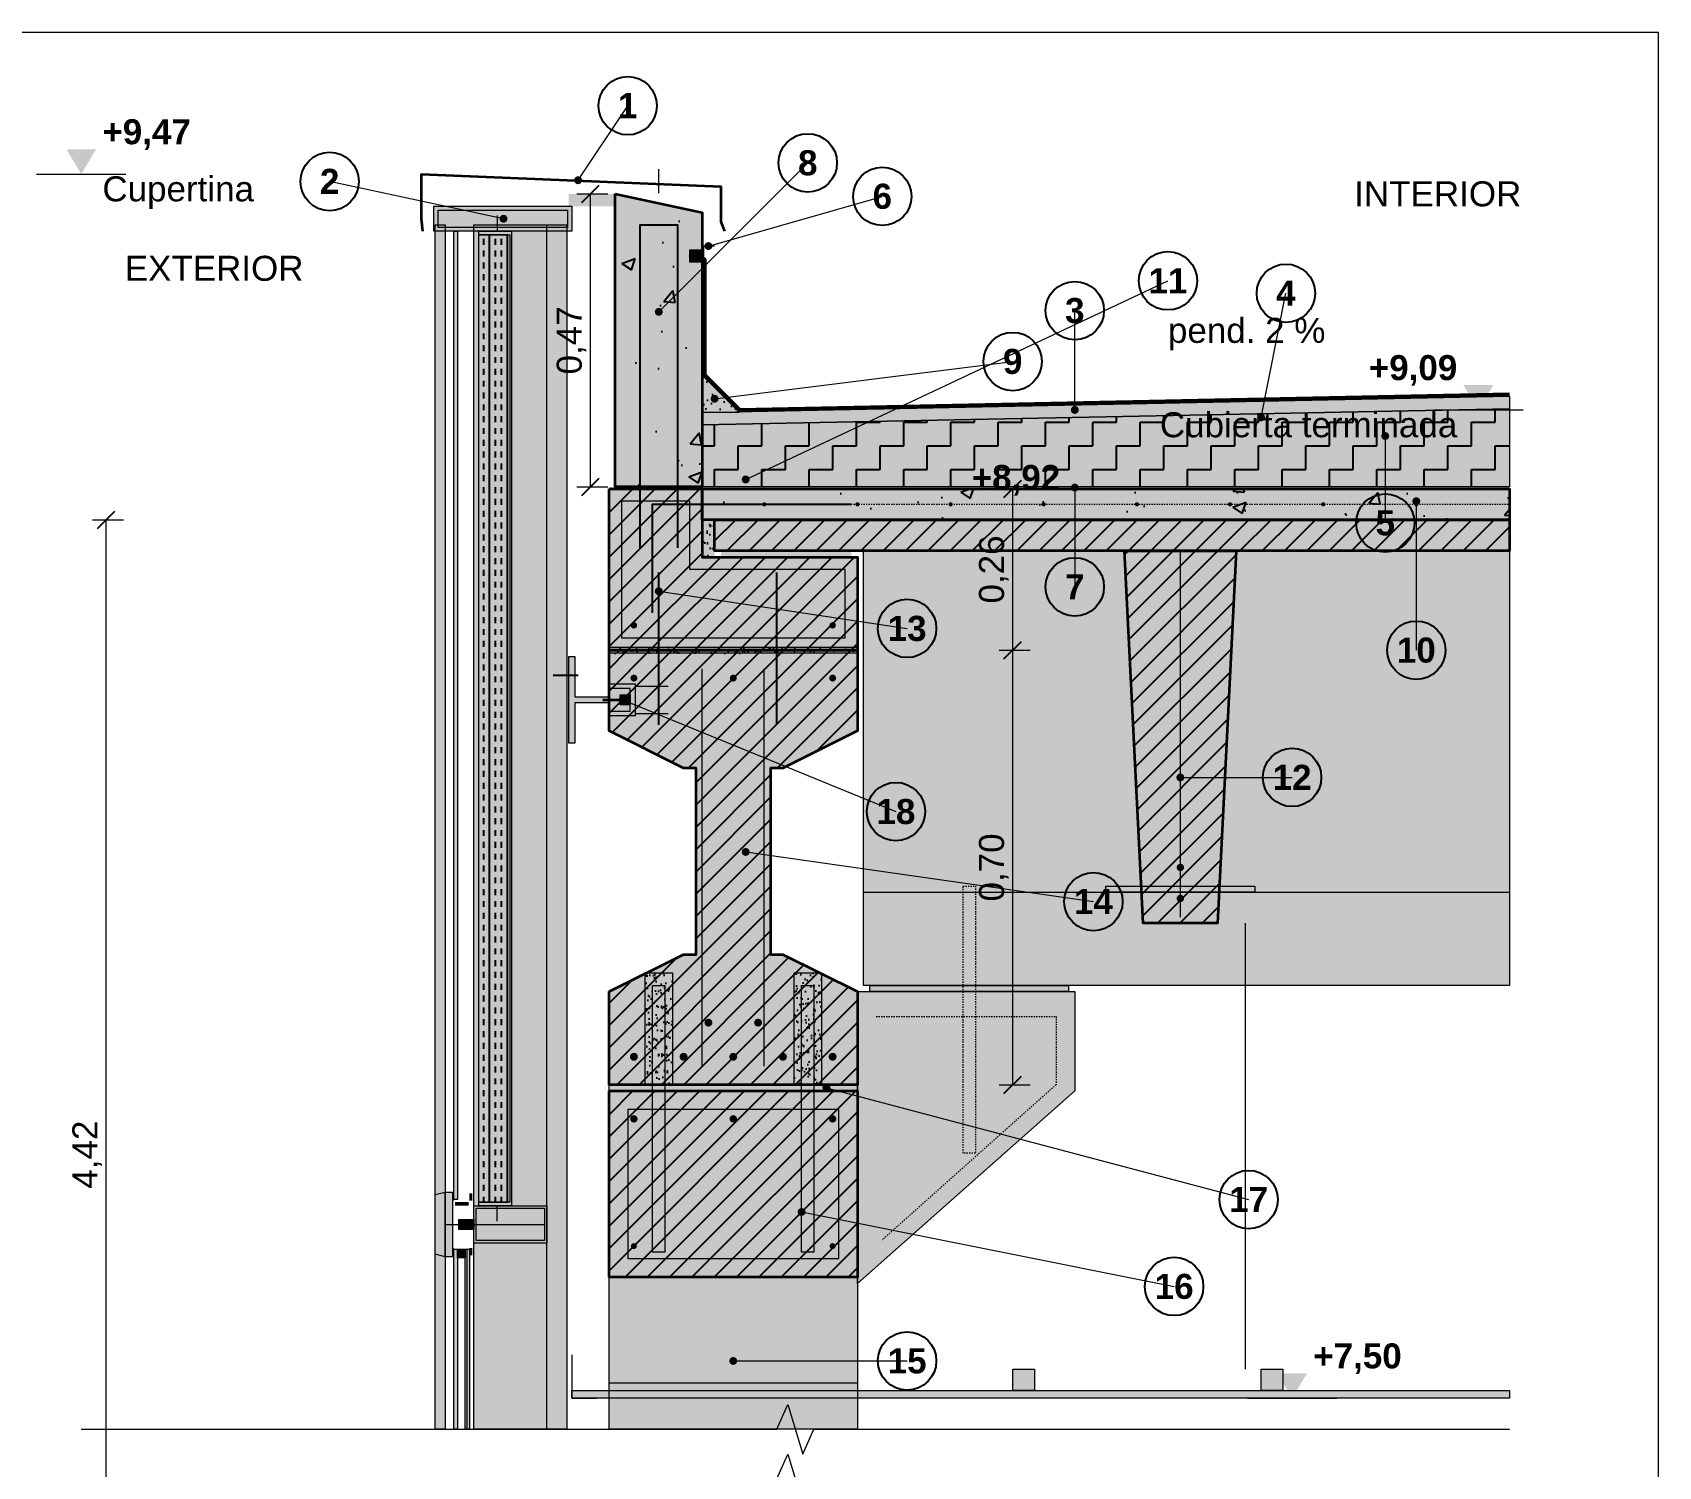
# Model space of a CAD drawing. Header units: millimetres. Extents: x 0 to 323, y 0 to 420.
# Drawn here: x 166.1 to 297, y 304.5 to 420 of the extents above; entities that cross this region are included whole.
import ezdxf
from ezdxf.enums import TextEntityAlignment as Align

# ---------------------------------------------------------------- set-up
doc = ezdxf.new("R2010")
doc.units = ezdxf.units.MM
doc.linetypes.add('DASHED', pattern=[1.524, 1.27, -0.254])
for name, color, linetype in [('0-MARCO-A3', 7, 'Continuous'), ('1-CORTE-ARMADURAS', 14, 'Continuous'), ('1-CORTE-CONTORNOS', 7, 'Continuous'), ('1-CORTE-OCULTO', 8, 'Continuous'), ('1-CORTE-RAYADOS', 8, 'Continuous'), ('1-CORTE-RELLENOS', 9, 'Continuous'), ('1-CORTE-VISTA', 8, 'Continuous'), ('3-COTAS-NIVELES', 7, 'Continuous'), ('3-TEXTOS', 7, 'Continuous')]:
    doc.layers.add(name, color=color, linetype=linetype)
doc.styles.add('ARIAL', font='arial.ttf')
doc.styles.add('ARIAL-NEGRITA', font='arialbd.ttf')

msp = doc.modelspace()

# ---------------------------------------------------------------- hatches: boundary and pattern name
at = {"layer": '1-CORTE-ARMADURAS', "true_color": 0x7a1f1f}
h = msp.add_hatch(color=26, dxfattribs=at)
h.dxf.hatch_style = 1
edge = h.paths.add_edge_path()
edge.add_arc((225, 382), 0.17, 0, 360)
h = msp.add_hatch(color=26, dxfattribs=at)
h.dxf.hatch_style = 1
edge = h.paths.add_edge_path()
edge.add_arc((232.5, 382), 0.17, 0, 360)
h = msp.add_hatch(color=26, dxfattribs=at)
h.dxf.hatch_style = 1
edge = h.paths.add_edge_path()
edge.add_arc((240, 382), 0.17, 0, 360)
h = msp.add_hatch(color=26, dxfattribs=at)
h.dxf.hatch_style = 1
edge = h.paths.add_edge_path()
edge.add_arc((247.5, 382), 0.17, 0, 360)
h = msp.add_hatch(color=26, dxfattribs=at)
h.dxf.hatch_style = 1
edge = h.paths.add_edge_path()
edge.add_arc((255, 382), 0.17, 0, 360)
h = msp.add_hatch(color=26, dxfattribs=at)
h.dxf.hatch_style = 1
edge = h.paths.add_edge_path()
edge.add_arc((262.5, 382), 0.17, 0, 360)
h = msp.add_hatch(color=26, dxfattribs=at)
h.dxf.hatch_style = 1
edge = h.paths.add_edge_path()
edge.add_arc((270, 382), 0.17, 0, 360)
h = msp.add_hatch(color=26, dxfattribs=at)
h.dxf.hatch_style = 1
edge = h.paths.add_edge_path()
edge.add_arc((277.5, 382), 0.17, 0, 360)
h = msp.add_hatch(color=26, dxfattribs=at)
h.dxf.hatch_style = 1
edge = h.paths.add_edge_path()
edge.add_arc((214.5, 372.25), 0.26, 0, 360)
h = msp.add_hatch(color=26, dxfattribs=at)
h.dxf.hatch_style = 1
edge = h.paths.add_edge_path()
edge.add_arc((230.5, 372.25), 0.26, 0, 360)
h = msp.add_hatch(color=26, dxfattribs=at)
h.dxf.hatch_style = 1
edge = h.paths.add_edge_path()
edge.add_arc((214.5, 368), 0.28, 0, 360)
h = msp.add_hatch(color=26, dxfattribs=at)
h.dxf.hatch_style = 1
edge = h.paths.add_edge_path()
edge.add_arc((222.5, 368), 0.28, 0, 360)
h = msp.add_hatch(color=26, dxfattribs=at)
h.dxf.hatch_style = 1
edge = h.paths.add_edge_path()
edge.add_arc((230.5, 368), 0.28, 0, 360)
at = {"layer": '1-CORTE-ARMADURAS', "true_color": 0x000000}
h = msp.add_hatch(color=18, dxfattribs=at)
h.dxf.hatch_style = 1
edge = h.paths.add_edge_path()
edge.add_arc((258.5, 352.75), 0.3, 0, 360)
h = msp.add_hatch(color=18, dxfattribs=at)
h.dxf.hatch_style = 1
edge = h.paths.add_edge_path()
edge.add_arc((258.5, 350.25), 0.3, 0, 360)
h = msp.add_hatch(color=18, dxfattribs=at)
h.dxf.hatch_style = 1
edge = h.paths.add_edge_path()
edge.add_arc((220.5, 340.25), 0.32, 0, 360)
h = msp.add_hatch(color=18, dxfattribs=at)
h.dxf.hatch_style = 1
edge = h.paths.add_edge_path()
edge.add_arc((224.5, 340.25), 0.32, 0, 360)
h = msp.add_hatch(color=18, dxfattribs=at)
h.dxf.hatch_style = 1
edge = h.paths.add_edge_path()
edge.add_arc((214.5, 337.5), 0.32, 0, 360)
h = msp.add_hatch(color=18, dxfattribs=at)
h.dxf.hatch_style = 1
edge = h.paths.add_edge_path()
edge.add_arc((218.5, 337.5), 0.32, 0, 360)
h = msp.add_hatch(color=18, dxfattribs=at)
h.dxf.hatch_style = 1
edge = h.paths.add_edge_path()
edge.add_arc((222.5, 337.5), 0.32, 0, 360)
h = msp.add_hatch(color=18, dxfattribs=at)
h.dxf.hatch_style = 1
edge = h.paths.add_edge_path()
edge.add_arc((226.5, 337.5), 0.32, 0, 360)
h = msp.add_hatch(color=18, dxfattribs=at)
h.dxf.hatch_style = 1
edge = h.paths.add_edge_path()
edge.add_arc((230.5, 337.5), 0.32, 0, 360)
at = {"layer": '1-CORTE-ARMADURAS', "true_color": 0x7a1f1f}
h = msp.add_hatch(color=26, dxfattribs=at)
h.dxf.hatch_style = 1
edge = h.paths.add_edge_path()
edge.add_arc((214.5, 332.5), 0.3, 0, 360)
h = msp.add_hatch(color=26, dxfattribs=at)
h.dxf.hatch_style = 1
edge = h.paths.add_edge_path()
edge.add_arc((222.5, 332.5), 0.3, 0, 360)
h = msp.add_hatch(color=26, dxfattribs=at)
h.dxf.hatch_style = 1
edge = h.paths.add_edge_path()
edge.add_arc((230.5, 332.5), 0.3, 0, 360)
h = msp.add_hatch(color=26, dxfattribs=at)
h.dxf.hatch_style = 1
edge = h.paths.add_edge_path()
edge.add_arc((214.5, 322.25), 0.24, 0, 360)
h = msp.add_hatch(color=26, dxfattribs=at)
h.dxf.hatch_style = 1
edge = h.paths.add_edge_path()
edge.add_arc((230.5, 322.25), 0.24, 0, 360)
at = {"layer": '1-CORTE-RAYADOS'}
h = msp.add_hatch(dxfattribs=at)
h.set_pattern_fill('AR-CONC', color=8, scale=0.06)
h.paths.add_polyline_path([(213, 407), (220, 405.5), (220, 383.4), (213, 383.4)])
h = msp.add_hatch(dxfattribs=at)
h.set_pattern_fill('INSUL', color=8, scale=0.15, angle=90)
h.paths.add_polyline_path([(202, 403.7), (204.5, 403.7), (204.5, 325.8), (202, 325.8)])
h = msp.add_hatch(dxfattribs=at)
h.set_pattern_fill('AR-SAND', color=8, scale=0.03)
h.paths.add_polyline_path([(220, 392.4), (223, 389.4), (220, 389.4)])
h = msp.add_hatch(dxfattribs=at)
h.set_pattern_fill('AR-SAND', color=8, scale=0.03)
h.paths.add_polyline_path([(220, 389.4), (285, 390.7), (285, 389.7), (220, 388.4)])
h = msp.add_hatch(dxfattribs=at)
h.set_pattern_fill('ZIGZAG', color=8, scale=0.3)
h.paths.add_polyline_path([(220, 388.4), (285, 389.7), (285, 383.4), (220, 383.4)])
h = msp.add_hatch(dxfattribs=at)
h.set_pattern_fill('ANSI31', color=8, scale=0.4)
h.paths.add_polyline_path([(212.5, 383.25), (220, 383.25), (220, 377.75), (232.5, 377.75), (232.5, 370.25), (212.5, 370.25)])
h = msp.add_hatch(dxfattribs=at)
h.set_pattern_fill('AR-CONC', color=8, scale=0.06)
h.paths.add_polyline_path([(220, 383.25), (285, 383.25), (285, 380.75), (220, 380.75)])
h = msp.add_hatch(dxfattribs=at)
h.set_pattern_fill('AR-SAND', color=8, scale=0.02)
h.paths.add_polyline_path([(220, 380.75), (221, 380.75), (221, 377.75), (220, 377.75)])
h = msp.add_hatch(dxfattribs=at)
h.set_pattern_fill('ANSI31', color=8, scale=0.4)
h.paths.add_polyline_path([(221, 380.75), (285, 380.75), (285, 378.25), (221, 378.25)])
h = msp.add_hatch(dxfattribs=at)
h.set_pattern_fill('ANSI31', color=8, scale=0.4)
h.paths.add_polyline_path([(263, 378.25), (261.5, 348.25), (255.5, 348.25), (254, 378.25)])
h = msp.add_hatch(dxfattribs=at)
h.set_pattern_fill('AR-SAND', color=8, scale=0.02)
h.paths.add_polyline_path([(212.5, 370.5), (232.5, 370.5), (232.5, 370), (212.5, 370)])
h = msp.add_hatch(dxfattribs=at)
h.set_pattern_fill('ANSI31', color=8, scale=0.4)
h.paths.add_polyline_path([(212.5, 342.75), (218.5, 345.75), (219.5, 345.75), (219.5, 360.75), (218.5, 360.75), (212.5, 363.75), (212.5, 370.25), (232.5, 370.25), (232.5, 363.75), (226.5, 360.75), (225.5, 360.75), (225.5, 345.75), (226.5, 345.75), (232.5, 342.75), (232.5, 335.25), (212.5, 335.25)])
h = msp.add_hatch(dxfattribs=at)
h.set_pattern_fill('AR-SAND', color=8, scale=0.02)
h.paths.add_polyline_path([(215.4, 344.25), (217.6, 344.25), (217.6, 335.25), (215.4, 335.25)])
h = msp.add_hatch(dxfattribs=at)
h.set_pattern_fill('AR-SAND', color=8, scale=0.02)
h.paths.add_polyline_path([(227.4, 344.25), (229.6, 344.25), (229.6, 335.25), (227.4, 335.25)])
h = msp.add_hatch(dxfattribs=at)
h.set_pattern_fill('ANSI31', color=8, scale=0.4)
h.paths.add_polyline_path([(212.5, 334.75), (232.5, 334.75), (232.5, 319.75), (212.5, 319.75)])
at = {"layer": '1-CORTE-RELLENOS', "true_color": 0x9aa3ab}
h = msp.add_hatch(color=253, dxfattribs=at)
h.dxf.hatch_style = 1
h.paths.add_polyline_path([(198.4, 406), (209.5, 406), (209.5, 404), (198.4, 404)])
at = {"layer": '1-CORTE-RELLENOS', "true_color": 0x222222}
h = msp.add_hatch(color=250, dxfattribs=at)
h.dxf.hatch_style = 1
h.paths.add_polyline_path([(209.25, 407), (213, 407), (213, 406), (209.25, 406)])
at = {"layer": '1-CORTE-RELLENOS', "true_color": 0xdedad2}
h = msp.add_hatch(color=254, dxfattribs=at)
h.dxf.hatch_style = 1
h.paths.add_polyline_path([(213, 407), (220, 405.5), (220, 383.4), (213, 383.4)])
at = {"layer": '1-CORTE-RELLENOS', "true_color": 0xe9ecee}
h = msp.add_hatch(color=7, dxfattribs=at)
h.dxf.hatch_style = 1
h.paths.add_polyline_path([(198.5, 404.5), (199.3, 404.5), (199.3, 307.5), (198.5, 307.5)])
at = {"layer": '1-CORTE-RELLENOS', "true_color": 0x6f8796}
h = msp.add_hatch(color=252, dxfattribs=at)
h.dxf.hatch_style = 1
h.paths.add_polyline_path([(200, 404), (200.3, 404), (200.3, 326), (200, 326)])
at = {"layer": '1-CORTE-RELLENOS', "true_color": 0xe3e7ea}
h = msp.add_hatch(color=254, dxfattribs=at)
h.dxf.hatch_style = 1
h.paths.add_polyline_path([(201.6, 404.5), (209.1, 404.5), (209.1, 307.5), (201.6, 307.5)])
at = {"layer": '1-CORTE-RELLENOS', "true_color": 0x3b3b3b}
h = msp.add_hatch(color=250, dxfattribs=at)
h.dxf.hatch_style = 1
h.paths.add_polyline_path([(202, 325.8), (204.35, 325.8), (204.35, 403.7), (202, 403.7), (202, 404), (204.65, 404), (204.65, 325.5), (202, 325.5)])
at = {"layer": '1-CORTE-RELLENOS', "true_color": 0xfbe2a8}
h = msp.add_hatch(color=41, dxfattribs=at)
h.dxf.hatch_style = 1
h.paths.add_polyline_path([(202, 403.7), (204.5, 403.7), (204.5, 325.8), (202, 325.8)])
at = {"layer": '1-CORTE-RELLENOS', "true_color": 0x222222}
h = msp.add_hatch(color=250, dxfattribs=at)
h.dxf.hatch_style = 1
h.paths.add_polyline_path([(219.05, 402.45), (219.95, 402.45), (219.95, 401.55), (219.05, 401.55)])
at = {"layer": '1-CORTE-RELLENOS', "true_color": 0xe9e9e9}
h = msp.add_hatch(color=254, dxfattribs=at)
h.dxf.hatch_style = 1
h.paths.add_polyline_path([(220, 392.4), (223, 389.4), (220, 389.4)])
h = msp.add_hatch(color=254, dxfattribs=at)
h.dxf.hatch_style = 1
h.paths.add_polyline_path([(220, 389.4), (285, 390.7), (285, 389.7), (220, 388.4)])
at = {"layer": '1-CORTE-RELLENOS', "true_color": 0xfff5bf}
h = msp.add_hatch(color=254, dxfattribs=at)
h.dxf.hatch_style = 1
h.paths.add_polyline_path([(220, 388.4), (285, 389.7), (285, 383.4), (220, 383.4)])
at = {"layer": '1-CORTE-RELLENOS', "true_color": 0x000000}
h = msp.add_hatch(color=18, dxfattribs=at)
h.dxf.hatch_style = 1
h.paths.add_polyline_path([(212.5, 383.4), (285, 383.4), (285, 383.25), (212.5, 383.25)])
at = {"layer": '1-CORTE-RELLENOS', "true_color": 0xd3d6d9}
h = msp.add_hatch(color=254, dxfattribs=at)
h.dxf.hatch_style = 1
h.paths.add_polyline_path([(212.5, 383.25), (220, 383.25), (220, 377.75), (232.5, 377.75), (232.5, 370.25), (212.5, 370.25)])
at = {"layer": '1-CORTE-RELLENOS', "true_color": 0xdedad2}
h = msp.add_hatch(color=254, dxfattribs=at)
h.dxf.hatch_style = 1
h.paths.add_polyline_path([(220, 383.25), (285, 383.25), (285, 380.75), (220, 380.75)])
at = {"layer": '1-CORTE-RELLENOS', "true_color": 0xbdbdbd}
h = msp.add_hatch(color=9, dxfattribs=at)
h.dxf.hatch_style = 1
h.paths.add_polyline_path([(220, 380.75), (221, 380.75), (221, 377.75), (220, 377.75)])
at = {"layer": '1-CORTE-RELLENOS', "true_color": 0xd3d6d9}
h = msp.add_hatch(color=254, dxfattribs=at)
h.dxf.hatch_style = 1
h.paths.add_polyline_path([(221, 380.75), (285, 380.75), (285, 378.25), (221, 378.25)])
at = {"layer": '1-CORTE-RELLENOS', "true_color": 0x111111}
h = msp.add_hatch(color=250, dxfattribs=at)
h.dxf.hatch_style = 1
h.paths.add_polyline_path([(221.5, 378.25), (232, 378.25), (232, 377.75), (221.5, 377.75)])
at = {"layer": '1-CORTE-RELLENOS', "true_color": 0xe9ebed}
h = msp.add_hatch(color=7, dxfattribs=at)
h.dxf.hatch_style = 1
h.paths.add_polyline_path([(233, 378.25), (285, 378.25), (285, 343.25), (233, 343.25)])
at = {"layer": '1-CORTE-RELLENOS', "true_color": 0xd3d6d9}
h = msp.add_hatch(color=254, dxfattribs=at)
h.dxf.hatch_style = 1
h.paths.add_polyline_path([(263, 378.25), (261.5, 348.25), (255.5, 348.25), (254, 378.25)])
at = {"layer": '1-CORTE-RELLENOS', "true_color": 0x3b3b3b}
h = msp.add_hatch(color=250, dxfattribs=at)
h.dxf.hatch_style = 1
h.paths.add_polyline_path([(209.25, 369.75), (209.75, 369.75), (209.75, 366.5), (212.5, 366.5), (212.5, 366), (209.75, 366), (209.75, 362.75), (209.25, 362.75)])
at = {"layer": '1-CORTE-RELLENOS', "true_color": 0xbdbdbd}
h = msp.add_hatch(color=9, dxfattribs=at)
h.dxf.hatch_style = 1
h.paths.add_polyline_path([(212.5, 370.5), (232.5, 370.5), (232.5, 370), (212.5, 370)])
at = {"layer": '1-CORTE-RELLENOS', "true_color": 0xd3d6d9}
h = msp.add_hatch(color=254, dxfattribs=at)
h.dxf.hatch_style = 1
h.paths.add_polyline_path([(212.5, 342.75), (218.5, 345.75), (219.5, 345.75), (219.5, 360.75), (218.5, 360.75), (212.5, 363.75), (212.5, 370.25), (232.5, 370.25), (232.5, 363.75), (226.5, 360.75), (225.5, 360.75), (225.5, 345.75), (226.5, 345.75), (232.5, 342.75), (232.5, 335.25), (212.5, 335.25)])
at = {"layer": '1-CORTE-RELLENOS', "true_color": 0x3b3b3b}
h = msp.add_hatch(color=250, dxfattribs=at)
h.dxf.hatch_style = 1
h.paths.add_polyline_path([(212.5, 365.35), (214.2, 365.35), (214.2, 367.15), (212.5, 367.15), (212.5, 367.55), (214.6, 367.55), (214.6, 364.95), (212.5, 364.95)])
at = {"layer": '1-CORTE-RELLENOS', "true_color": 0x555555}
h = msp.add_hatch(color=251, dxfattribs=at)
h.dxf.hatch_style = 1
h.paths.add_polyline_path([(213.4, 366.65), (214.2, 366.65), (214.2, 365.85), (213.4, 365.85)])
at = {"layer": '1-CORTE-RELLENOS', "true_color": 0x111111}
h = msp.add_hatch(color=250, dxfattribs=at)
h.dxf.hatch_style = 1
h.paths.add_polyline_path([(252.5, 351.25), (264.5, 351.25), (264.5, 350.75), (252.5, 350.75)])
at = {"layer": '1-CORTE-RELLENOS', "true_color": 0xbdbdbd}
h = msp.add_hatch(color=9, dxfattribs=at)
h.dxf.hatch_style = 1
h.paths.add_polyline_path([(215.4, 344.25), (217.6, 344.25), (217.6, 335.25), (215.4, 335.25)])
at = {"layer": '1-CORTE-RELLENOS', "true_color": 0x3b3b3b}
h = msp.add_hatch(color=250, dxfattribs=at)
h.dxf.hatch_style = 1
h.paths.add_polyline_path([(216, 343.25), (217, 343.25), (217, 334.75), (216, 334.75)])
at = {"layer": '1-CORTE-RELLENOS', "true_color": 0xbdbdbd}
h = msp.add_hatch(color=9, dxfattribs=at)
h.dxf.hatch_style = 1
h.paths.add_polyline_path([(227.4, 344.25), (229.6, 344.25), (229.6, 335.25), (227.4, 335.25)])
at = {"layer": '1-CORTE-RELLENOS', "true_color": 0x3b3b3b}
h = msp.add_hatch(color=250, dxfattribs=at)
h.dxf.hatch_style = 1
h.paths.add_polyline_path([(228, 343.25), (229, 343.25), (229, 334.75), (228, 334.75)])
at = {"layer": '1-CORTE-RELLENOS', "true_color": 0x111111}
h = msp.add_hatch(color=250, dxfattribs=at)
h.dxf.hatch_style = 1
h.paths.add_polyline_path([(233.5, 343.25), (249.5, 343.25), (249.5, 342.75), (233.5, 342.75)])
at = {"layer": '1-CORTE-RELLENOS', "true_color": 0xe3e6e8}
h = msp.add_hatch(color=254, dxfattribs=at)
h.dxf.hatch_style = 1
h.paths.add_polyline_path([(250, 342.75), (250, 334.75), (232.5, 319.25), (232.5, 342.75)])
at = {"layer": '1-CORTE-RELLENOS', "true_color": 0x111111}
h = msp.add_hatch(color=250, dxfattribs=at)
h.dxf.hatch_style = 1
h.paths.add_polyline_path([(212.5, 335.25), (232.5, 335.25), (232.5, 334.75), (212.5, 334.75)])
at = {"layer": '1-CORTE-RELLENOS', "true_color": 0xd3d6d9}
h = msp.add_hatch(color=254, dxfattribs=at)
h.dxf.hatch_style = 1
h.paths.add_polyline_path([(212.5, 334.75), (232.5, 334.75), (232.5, 319.75), (212.5, 319.75)])
at = {"layer": '1-CORTE-RELLENOS', "true_color": 0x3b3b3b}
h = msp.add_hatch(color=250, dxfattribs=at)
h.dxf.hatch_style = 1
h.paths.add_polyline_path([(216, 334.75), (217, 334.75), (217, 321.75), (216, 321.75)])
h = msp.add_hatch(color=250, dxfattribs=at)
h.dxf.hatch_style = 1
h.paths.add_polyline_path([(228, 334.75), (229, 334.75), (229, 321.75), (228, 321.75)])
at = {"layer": '1-CORTE-RELLENOS', "true_color": 0xb9c0c6}
h = msp.add_hatch(color=9, dxfattribs=at)
h.dxf.hatch_style = 1
h.paths.add_polyline_path([(198.5, 326.4), (199.3, 326.6), (199.3, 321.4), (198.5, 321.6)])
at = {"layer": '1-CORTE-RELLENOS', "true_color": 0x9aa3ab}
h = msp.add_hatch(color=253, dxfattribs=at)
h.dxf.hatch_style = 1
h.paths.add_polyline_path([(199.3, 326.6), (199.9, 326.6), (199.9, 321.4), (199.3, 321.4)])
at = {"layer": '1-CORTE-RELLENOS', "true_color": 0x111111}
h = msp.add_hatch(color=250, dxfattribs=at)
h.dxf.hatch_style = 1
h.paths.add_polyline_path([(199.9, 326.5), (200, 326.5), (200, 325.9), (199.9, 325.9)])
h = msp.add_hatch(color=250, dxfattribs=at)
h.dxf.hatch_style = 1
h.paths.add_polyline_path([(201.25, 326.5), (201.5, 326.5), (201.5, 325.9), (201.25, 325.9)])
at = {"layer": '1-CORTE-RELLENOS', "true_color": 0x333333}
h = msp.add_hatch(color=250, dxfattribs=at)
h.dxf.hatch_style = 1
h.paths.add_polyline_path([(200.1, 325.8), (201.2, 325.8), (201.2, 325.5), (200.1, 325.5)])
at = {"layer": '1-CORTE-RELLENOS', "true_color": 0x9aa3ab}
h = msp.add_hatch(color=253, dxfattribs=at)
h.dxf.hatch_style = 1
h.paths.add_polyline_path([(201.6, 325.5), (207.5, 325.5), (207.5, 322.5), (201.6, 322.5)])
h = msp.add_hatch(color=253, dxfattribs=at)
h.dxf.hatch_style = 1
h.paths.add_polyline_path([(200.4, 324.4), (201.6, 324.4), (201.6, 323.6), (200.4, 323.6)])
at = {"layer": '1-CORTE-RELLENOS', "true_color": 0x111111}
h = msp.add_hatch(color=250, dxfattribs=at)
h.dxf.hatch_style = 1
h.paths.add_polyline_path([(199.9, 322.1), (200, 322.1), (200, 321.5), (199.9, 321.5)])
h = msp.add_hatch(color=250, dxfattribs=at)
h.dxf.hatch_style = 1
h.paths.add_polyline_path([(201.25, 322.1), (201.5, 322.1), (201.5, 321.5), (201.25, 321.5)])
at = {"layer": '1-CORTE-RELLENOS', "true_color": 0xbfe3f0}
h = msp.add_hatch(color=254, dxfattribs=at)
h.dxf.hatch_style = 1
h.paths.add_polyline_path([(200, 322), (200.3, 322), (200.3, 307.5), (200, 307.5)])
at = {"layer": '1-CORTE-RELLENOS', "true_color": 0x9aa3ab}
h = msp.add_hatch(color=253, dxfattribs=at)
h.dxf.hatch_style = 1
h.paths.add_polyline_path([(200.3, 322), (200.9, 322), (200.9, 321.3), (200.3, 321.3)])
at = {"layer": '1-CORTE-RELLENOS', "true_color": 0x111111}
h = msp.add_hatch(color=250, dxfattribs=at)
h.dxf.hatch_style = 1
h.paths.add_polyline_path([(200.3, 322), (200.9, 322), (200.9, 321.8), (200.3, 321.8)])
at = {"layer": '1-CORTE-RELLENOS', "true_color": 0xbfe3f0}
h = msp.add_hatch(color=254, dxfattribs=at)
h.dxf.hatch_style = 1
h.paths.add_polyline_path([(200.9, 322), (201.25, 322), (201.25, 307.5), (200.9, 307.5)])
at = {"layer": '1-CORTE-RELLENOS', "true_color": 0xeceeef}
h = msp.add_hatch(color=7, dxfattribs=at)
h.dxf.hatch_style = 1
h.paths.add_polyline_path([(212.5, 319.75), (232.5, 319.75), (232.5, 307.5), (212.5, 307.5)])
at = {"layer": '1-CORTE-RELLENOS', "true_color": 0x9aa3ab}
h = msp.add_hatch(color=253, dxfattribs=at)
h.dxf.hatch_style = 1
h.paths.add_polyline_path([(245, 312.35), (246.75, 312.35), (246.75, 310.62), (245, 310.62)])
h = msp.add_hatch(color=253, dxfattribs=at)
h.dxf.hatch_style = 1
h.paths.add_polyline_path([(265, 312.35), (266.75, 312.35), (266.75, 310.62), (265, 310.62)])
at = {"layer": '1-CORTE-RELLENOS', "true_color": 0xf2f2f2}
h = msp.add_hatch(color=7, dxfattribs=at)
h.dxf.hatch_style = 1
h.paths.add_polyline_path([(209.5, 310.62), (285, 310.62), (285, 310), (209.5, 310)])
at = {"layer": '3-COTAS-NIVELES'}
h = msp.add_hatch(color=7, dxfattribs=at)
h.dxf.hatch_style = 1
h.paths.add_polyline_path([(170, 408.6), (168.8, 410.6), (171.2, 410.6)])
h = msp.add_hatch(color=7, dxfattribs=at)
h.dxf.hatch_style = 1
h.paths.add_polyline_path([(282.5, 389.6), (281.3, 391.6), (283.7, 391.6)])
h = msp.add_hatch(color=7, dxfattribs=at)
h.dxf.hatch_style = 1
h.paths.add_polyline_path([(240, 380.75), (238.8, 382.75), (241.2, 382.75)])
h = msp.add_hatch(color=7, dxfattribs=at)
h.dxf.hatch_style = 1
h.paths.add_polyline_path([(267.5, 310), (266.3, 312), (268.7, 312)])
at = {"layer": '3-TEXTOS', "true_color": 0x000000}
h = msp.add_hatch(color=18, dxfattribs=at)
h.dxf.hatch_style = 1
edge = h.paths.add_edge_path()
edge.add_arc((210, 408.1), 0.32, 0, 360)
h = msp.add_hatch(color=18, dxfattribs=at)
h.dxf.hatch_style = 1
edge = h.paths.add_edge_path()
edge.add_arc((204, 405), 0.32, 0, 360)
h = msp.add_hatch(color=18, dxfattribs=at)
h.dxf.hatch_style = 1
edge = h.paths.add_edge_path()
edge.add_arc((220.5, 402.8), 0.32, 0, 360)
h = msp.add_hatch(color=18, dxfattribs=at)
h.dxf.hatch_style = 1
edge = h.paths.add_edge_path()
edge.add_arc((216.5, 397.5), 0.32, 0, 360)
h = msp.add_hatch(color=18, dxfattribs=at)
h.dxf.hatch_style = 1
edge = h.paths.add_edge_path()
edge.add_arc((221, 390.5), 0.32, 0, 360)
h = msp.add_hatch(color=18, dxfattribs=at)
h.dxf.hatch_style = 1
edge = h.paths.add_edge_path()
edge.add_arc((250, 389.6), 0.32, 0, 360)
h = msp.add_hatch(color=18, dxfattribs=at)
h.dxf.hatch_style = 1
edge = h.paths.add_edge_path()
edge.add_arc((265, 389), 0.32, 0, 360)
h = msp.add_hatch(color=18, dxfattribs=at)
h.dxf.hatch_style = 1
edge = h.paths.add_edge_path()
edge.add_arc((275, 387.5), 0.32, 0, 360)
h = msp.add_hatch(color=18, dxfattribs=at)
h.dxf.hatch_style = 1
edge = h.paths.add_edge_path()
edge.add_arc((223.5, 384), 0.32, 0, 360)
h = msp.add_hatch(color=18, dxfattribs=at)
h.dxf.hatch_style = 1
edge = h.paths.add_edge_path()
edge.add_arc((250, 383.35), 0.32, 0, 360)
h = msp.add_hatch(color=18, dxfattribs=at)
h.dxf.hatch_style = 1
edge = h.paths.add_edge_path()
edge.add_arc((277.5, 382.25), 0.32, 0, 360)
h = msp.add_hatch(color=18, dxfattribs=at)
h.dxf.hatch_style = 1
edge = h.paths.add_edge_path()
edge.add_arc((216.5, 375), 0.32, 0, 360)
h = msp.add_hatch(color=18, dxfattribs=at)
h.dxf.hatch_style = 1
edge = h.paths.add_edge_path()
edge.add_arc((213.6, 366.25), 0.32, 0, 360)
h = msp.add_hatch(color=18, dxfattribs=at)
h.dxf.hatch_style = 1
edge = h.paths.add_edge_path()
edge.add_arc((258.5, 360), 0.32, 0, 360)
h = msp.add_hatch(color=18, dxfattribs=at)
h.dxf.hatch_style = 1
edge = h.paths.add_edge_path()
edge.add_arc((223.5, 354), 0.32, 0, 360)
h = msp.add_hatch(color=18, dxfattribs=at)
h.dxf.hatch_style = 1
edge = h.paths.add_edge_path()
edge.add_arc((230, 335), 0.32, 0, 360)
h = msp.add_hatch(color=18, dxfattribs=at)
h.dxf.hatch_style = 1
edge = h.paths.add_edge_path()
edge.add_arc((228, 325), 0.32, 0, 360)
h = msp.add_hatch(color=18, dxfattribs=at)
h.dxf.hatch_style = 1
edge = h.paths.add_edge_path()
edge.add_arc((222.5, 313), 0.32, 0, 360)

# ---------------------------------------------------------------- linework, layer by layer
at = {"layer": '0-MARCO-A3', "lineweight": 13}
msp.add_lwpolyline([(0, 0), (297, 0), (297, 420), (0, 420)], close=True, dxfattribs=at)
at = {"layer": '1-CORTE-ARMADURAS', "lineweight": 25}
for points in [[(215, 378.5), (215, 404.5), (218, 404.5), (218, 378.5)], [(216, 373.25), (216, 382), (232, 382)], [(216.5, 364.25), (216.5, 376.5)], [(226, 364.25), (226, 376.5)]]:
    msp.add_lwpolyline(points, dxfattribs=at)
at = {"layer": '1-CORTE-ARMADURAS', "lineweight": 13}
for points in [[(213.5, 371.25), (231.5, 371.25), (231.5, 376.75), (219, 376.75), (219, 382.25), (213.5, 382.25), (213.5, 371.25)], [(214, 321.25), (231, 321.25), (231, 333.25), (214, 333.25), (214, 321.25)]]:
    msp.add_lwpolyline(points, dxfattribs=at)
at = {"layer": '1-CORTE-ARMADURAS', "linetype": 'DASHED', "lineweight": 13, "ltscale": 0.08}
for points in [[(221.5, 382), (285, 382)], [(234, 340.75), (248.5, 340.75), (248.5, 335.25), (234.5, 322.75)]]:
    msp.add_lwpolyline(points, dxfattribs=at)
at = {"layer": '1-CORTE-ARMADURAS', "lineweight": 9}
for points in [[(258.5, 348.75), (258.5, 378.25)], [(220, 336.75), (220, 368.75)], [(225, 336.75), (225, 368.75)]]:
    msp.add_lwpolyline(points, dxfattribs=at)
at = {"layer": '1-CORTE-CONTORNOS', "lineweight": 35}
for points in [[(197.5, 404), (197.4, 405), (197.4, 408.6), (221.5, 407.6), (221.5, 404.75), (221.8, 404)], [(212, 366.25), (213.6, 366.25)]]:
    msp.add_lwpolyline(points, dxfattribs=at)
at = {"layer": '1-CORTE-CONTORNOS', "lineweight": 18}
for points in [[(216.5, 407.05), (216.5, 409)], [(221, 402.8), (220.1, 402.8), (220.1, 400)], [(209.5, 313.5), (209.5, 310), (211.5, 310)]]:
    msp.add_lwpolyline(points, dxfattribs=at)
for points in [[(198.4, 406), (209.5, 406), (209.5, 404), (198.4, 404)], [(200, 404), (200.3, 404), (200.3, 326), (200, 326)], [(202, 403.7), (204.5, 403.7), (204.5, 325.8), (202, 325.8)], [(220, 392.4), (223, 389.4), (220, 389.4)], [(220, 389.4), (285, 390.7), (285, 389.7), (220, 388.4)], [(220, 388.4), (285, 389.7), (285, 383.4), (220, 383.4)], [(250, 342.75), (250, 334.75), (232.5, 319.25), (232.5, 342.75)], [(201.6, 325.5), (207.5, 325.5), (207.5, 322.5), (201.6, 322.5)], [(200, 322), (200.3, 322), (200.3, 307.5), (200, 307.5)], [(200.9, 322), (201.25, 322), (201.25, 307.5), (200.9, 307.5)], [(209.5, 310.62), (285, 310.62), (285, 310), (209.5, 310)]]:
    msp.add_lwpolyline(points, close=True, dxfattribs=at)
at = {"layer": '1-CORTE-CONTORNOS', "lineweight": 35}
for points in [[(213, 407), (220, 405.5), (220, 383.4), (213, 383.4)], [(212.5, 383.25), (220, 383.25), (220, 377.75), (232.5, 377.75), (232.5, 370.25), (212.5, 370.25)], [(220, 383.25), (285, 383.25), (285, 380.75), (220, 380.75)], [(221, 380.75), (285, 380.75), (285, 378.25), (221, 378.25)], [(263, 378.25), (261.5, 348.25), (255.5, 348.25), (254, 378.25)], [(212.5, 342.75), (218.5, 345.75), (219.5, 345.75), (219.5, 360.75), (218.5, 360.75), (212.5, 363.75), (212.5, 370.25), (232.5, 370.25), (232.5, 363.75), (226.5, 360.75), (225.5, 360.75), (225.5, 345.75), (226.5, 345.75), (232.5, 342.75), (232.5, 335.25), (212.5, 335.25)], [(212.5, 334.75), (232.5, 334.75), (232.5, 319.75), (212.5, 319.75)]]:
    msp.add_lwpolyline(points, close=True, dxfattribs=at)
at = {"layer": '1-CORTE-CONTORNOS', "lineweight": 9}
for points in [[(198.75, 405.7), (209.15, 405.7), (209.15, 404.3), (198.75, 404.3)], [(198.5, 404.5), (199.3, 404.5), (199.3, 307.5), (198.5, 307.5)], [(202, 325.8), (204.35, 325.8), (204.35, 403.7), (202, 403.7), (202, 404), (204.65, 404), (204.65, 325.5), (202, 325.5)], [(219, 402.5), (220, 402.5), (220, 401.5), (219, 401.5)], [(209.25, 369.75), (209.75, 369.75), (209.75, 366.5), (212.5, 366.5), (212.5, 366), (209.75, 366), (209.75, 362.75), (209.25, 362.75)], [(212.5, 370.5), (232.5, 370.5), (232.5, 370), (212.5, 370)], [(212.5, 365.35), (214.2, 365.35), (214.2, 367.15), (212.5, 367.15), (212.5, 367.55), (214.6, 367.55), (214.6, 364.95), (212.5, 364.95)], [(213.4, 366.65), (214.2, 366.65), (214.2, 365.85), (213.4, 365.85)], [(252.5, 351.25), (264.5, 351.25), (264.5, 350.75), (252.5, 350.75)], [(215.4, 344.25), (217.6, 344.25), (217.6, 335.25), (215.4, 335.25)], [(216, 343.25), (217, 343.25), (217, 334.75), (216, 334.75)], [(227.4, 344.25), (229.6, 344.25), (229.6, 335.25), (227.4, 335.25)], [(228, 343.25), (229, 343.25), (229, 334.75), (228, 334.75)], [(233.5, 343.25), (249.5, 343.25), (249.5, 342.75), (233.5, 342.75)], [(212.5, 335.25), (232.5, 335.25), (232.5, 334.75), (212.5, 334.75)], [(216, 334.75), (217, 334.75), (217, 321.75), (216, 321.75)], [(228, 334.75), (229, 334.75), (229, 321.75), (228, 321.75)], [(198.5, 326.4), (199.3, 326.6), (199.3, 321.4), (198.5, 321.6)], [(199.3, 326.6), (199.9, 326.6), (199.9, 321.4), (199.3, 321.4)], [(201.8, 325.3), (207.3, 325.3), (207.3, 322.7), (201.8, 322.7)], [(200.4, 324.4), (201.6, 324.4), (201.6, 323.6), (200.4, 323.6)], [(200.3, 322), (200.9, 322), (200.9, 321.3), (200.3, 321.3)]]:
    msp.add_lwpolyline(points, close=True, dxfattribs=at)
at = {"layer": '1-CORTE-CONTORNOS', "lineweight": 13}
for points in [[(203.5, 405.25), (203.5, 404)], [(214.6, 367.35), (217.25, 367.35)], [(214.6, 365.15), (217.25, 365.15)], [(203.5, 324.25), (203.5, 325.5)], [(199.3, 324), (203.5, 324)]]:
    msp.add_lwpolyline(points, dxfattribs=at)
at = {"layer": '1-CORTE-CONTORNOS', "color": 251, "lineweight": 9, "true_color": 0x666666}
msp.add_lwpolyline([(207.5, 307.5), (207.5, 404.5)], dxfattribs=at)
at = {"layer": '1-CORTE-CONTORNOS', "lineweight": 50}
msp.add_lwpolyline([(285, 390.87), (223, 389.6), (220.2, 392.4), (220.2, 401.75), (219.25, 402)], dxfattribs=at)
at = {"layer": '1-CORTE-CONTORNOS', "lineweight": 25}
msp.add_lwpolyline([(208, 368.25), (210, 368.25)], dxfattribs=at)
at = {"layer": '1-CORTE-CONTORNOS', "color": 250, "lineweight": 9, "true_color": 0x444444}
msp.add_lwpolyline([(233, 350.75), (285, 350.75)], dxfattribs=at)
at = {"layer": '1-CORTE-CONTORNOS', "color": 251, "lineweight": 13, "true_color": 0x555555}
msp.add_lwpolyline([(263.75, 312.35), (263.75, 348.25)], dxfattribs=at)
at = {"layer": '1-CORTE-CONTORNOS', "lineweight": 9}
msp.add_lwpolyline([(201.8, 324), (207.3, 324)], dxfattribs=at)
at = {"layer": '1-CORTE-CONTORNOS', "color": 250, "lineweight": 9, "true_color": 0x333333}
msp.add_lwpolyline([(201.07, 307.5), (201.07, 322)], dxfattribs=at)
at = {"layer": '1-CORTE-CONTORNOS', "color": 250, "lineweight": 13, "true_color": 0x444444}
msp.add_lwpolyline([(212.5, 311.25), (232.5, 311.25)], dxfattribs=at)
at = {"layer": '1-CORTE-OCULTO', "linetype": 'DASHED', "lineweight": 13, "ltscale": 0.08}
msp.add_lwpolyline([(241, 351.25), (242, 351.25), (242, 329.75), (241, 329.75)], close=True, dxfattribs=at)
at = {"layer": '1-CORTE-VISTA', "lineweight": 13}
for points in [[(201.6, 404.5), (209.1, 404.5), (209.1, 307.5), (201.6, 307.5)], [(233, 378.25), (285, 378.25), (285, 343.25), (233, 343.25)], [(212.5, 319.75), (232.5, 319.75), (232.5, 307.5), (212.5, 307.5)]]:
    msp.add_lwpolyline(points, close=True, dxfattribs=at)
at = {"layer": '1-CORTE-VISTA', "lineweight": 9}
for points in [[(245, 312.35), (246.75, 312.35), (246.75, 310.62), (245, 310.62)], [(265, 312.35), (266.75, 312.35), (266.75, 310.62), (265, 310.62)]]:
    msp.add_lwpolyline(points, close=True, dxfattribs=at)
at = {"layer": '3-TEXTOS', "lineweight": 9}
for p, q in [((210, 408.1), (214, 414.1)), ((216.5, 397.5), (228.5, 409.5)), ((204, 405), (190, 408)), ((209.9, 407), (212.4, 407)), ((220.5, 402.8), (234.5, 406.8)), ((223.5, 384), (257.5, 400)), ((265, 389), (267, 399)), ((250, 389.6), (250, 397.6)), ((221, 390.5), (245, 393.5)), ((275, 387.5), (275, 380.5)), ((209.9, 383.4), (212.4, 383.4)), ((243.9, 383.25), (246.4, 383.25)), ((250, 383.35), (250, 375.35)), ((277.5, 382.25), (277.5, 370.25)), ((170.9, 380.75), (173.4, 380.75)), ((216.5, 375), (236.5, 372)), ((243.9, 370.25), (246.4, 370.25)), ((243.9, 370.25), (246.4, 370.25)), ((213.6, 366.25), (235.6, 357.25)), ((258.5, 360), (267.5, 360)), ((223.5, 354), (251.5, 350)), ((243.9, 335.25), (246.4, 335.25)), ((230, 335), (264, 326)), ((228, 325), (258, 319)), ((222.5, 313), (236.5, 313))]:
    msp.add_line(p, q, dxfattribs=at)
at = {"layer": '3-TEXTOS', "lineweight": 13}
for p, q in [((166.4, 408.6), (173.6, 408.6)), ((211, 383.4), (211, 407)), ((278.9, 389.6), (286.1, 389.6)), ((245, 370.25), (245, 383.25)), ((172, 278.5), (172, 380.75)), ((236.4, 380.75), (243.6, 380.75)), ((245, 335.25), (245, 370.25)), ((263.9, 310), (271.1, 310))]:
    msp.add_line(p, q, dxfattribs=at)
at = {"layer": '3-TEXTOS', "lineweight": 25}
for p, q in [((210.3, 406.3), (211.7, 407.7)), ((210.3, 382.7), (211.7, 384.1)), ((244.3, 382.55), (245.7, 383.95)), ((171.3, 380.05), (172.7, 381.45)), ((244.3, 369.55), (245.7, 370.95)), ((244.3, 369.55), (245.7, 370.95)), ((244.3, 334.55), (245.7, 335.95))]:
    msp.add_line(p, q, dxfattribs=at)
at = {"layer": '3-TEXTOS', "lineweight": 18}
for points in [[(170, 307.5), (226, 307.5), (226.9, 309.5), (228.1, 305.5), (229, 307.5), (285, 307.5)], [(170, 303.5), (226, 303.5), (226.9, 305.5), (228.1, 301.5), (229, 303.5), (285, 303.5)]]:
    msp.add_lwpolyline(points, dxfattribs=at)
at = {"layer": '3-TEXTOS', "color": 18, "true_color": 0x000000}
for centre in [(214, 414.1), (228.5, 409.5), (190, 408), (234.5, 406.8), (257.5, 400), (267, 399), (250, 397.6), (245, 393.5), (275, 380.5), (250, 375.35), (236.5, 372), (277.5, 370.25), (267.5, 360), (235.6, 357.25), (251.5, 350), (264, 326), (258, 319), (236.5, 313)]:
    msp.add_circle(centre, 2.35, dxfattribs=at)

# ---------------------------------------------------------------- texts
at = {"layer": '3-TEXTOS', "style": 'ARIAL-NEGRITA'}
for s, height, p in [('1', 2.02, (214, 413.1)), ('8', 2.02, (228.5, 408.5)), ('2', 2.02, (190, 407)), ('6', 2.02, (234.5, 405.8)), ('11', 2.016, (257.5, 399)), ('4', 2.02, (267, 398)), ('3', 2.02, (250, 396.6)), ('9', 2.02, (245, 392.5)), ('5', 2.02, (275, 379.5)), ('7', 2.02, (250, 374.35)), ('13', 2.016, (236.5, 371)), ('10', 2.016, (277.5, 369.25)), ('12', 2.016, (267.5, 359)), ('18', 2.016, (235.6, 356.25)), ('14', 2.016, (251.5, 349)), ('17', 2.016, (264, 325)), ('16', 2.016, (258, 318)), ('15', 2.016, (236.5, 312))]:
    msp.add_text(s, height=height, dxfattribs=at).set_placement(p, align=Align.CENTER)
at = {"layer": '3-TEXTOS'}
for s, style, p in [('+9,47', 'ARIAL-NEGRITA', (171.7, 411)), ('Cupertina', 'ARIAL', (171.7, 406.4)), ('+8,92', 'ARIAL-NEGRITA', (241.7, 383.15)), ('+7,50', 'ARIAL-NEGRITA', (269.2, 312.4))]:
    msp.add_text(s, height=2.016, dxfattribs=dict(at, style=style)).set_placement(p)
at = {"layer": '3-TEXTOS', "color": 251, "true_color": 0x555555, "style": 'ARIAL'}
for s, p in [('INTERIOR', (272.5, 406)), ('EXTERIOR', (173.5, 400))]:
    msp.add_text(s, height=2.016, dxfattribs=at).set_placement(p)
at = {"layer": '3-TEXTOS', "style": 'ARIAL'}
for s, p in [('0,47', (210.3, 395.2)), ('0,26', (244.3, 376.75)), ('0,70', (244.3, 352.75)), ('4,42', (171.3, 329.62))]:
    msp.add_text(s, height=2.016, rotation=90, dxfattribs=at).set_placement(p, align=Align.CENTER)
at = {"layer": '3-TEXTOS', "color": 250, "true_color": 0x333333, "style": 'ARIAL'}
msp.add_text('pend. 2 %', height=2.016, dxfattribs=at).set_placement((257.5, 395))
at = {"layer": '3-TEXTOS'}
for s, style, p in [('+9,09', 'ARIAL-NEGRITA', (280.8, 392)), ('Cubierta terminada', 'ARIAL', (280.8, 387.4))]:
    msp.add_text(s, height=2.016, dxfattribs=dict(at, style=style)).set_placement(p, align=Align.RIGHT)

doc.saveas('drawing.dxf')
